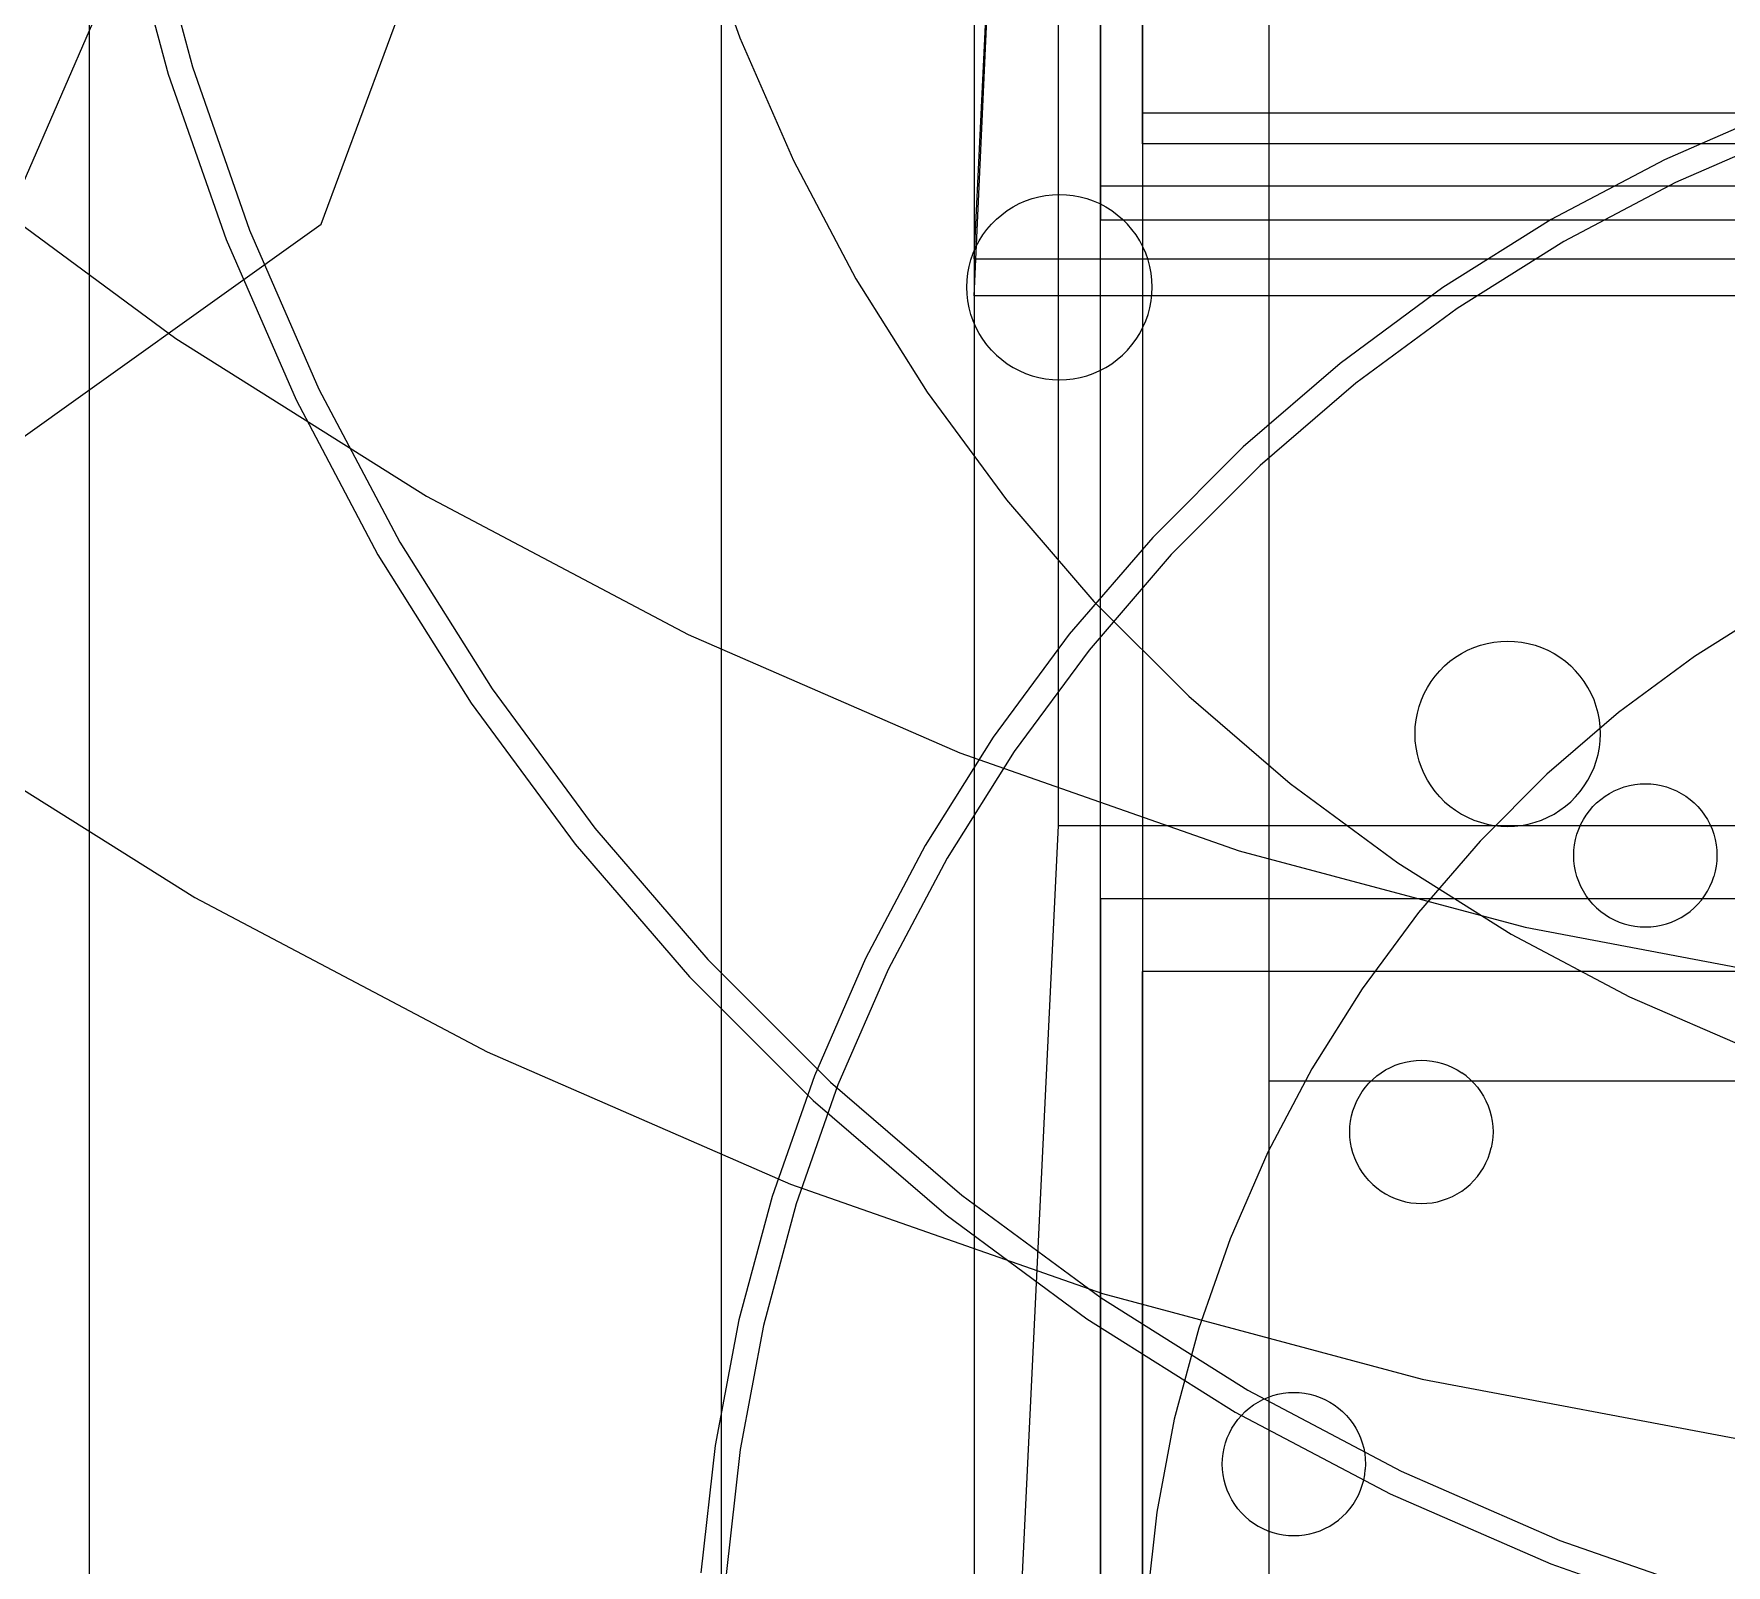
# Model space of a CAD drawing. Header units: millimetres. Extents: x -180 to 1414, y -663 to 972.
# Drawn here: x 1143.68 to 1183.85, y 398.21 to 434.57 of the extents above; entities that cross this region are included whole.
import ezdxf

# ---------------------------------------------------------------- set-up
doc = ezdxf.new("R2010")
doc.units = ezdxf.units.MM
doc.layers.add('TOP', color=8, linetype='Continuous')

msp = doc.modelspace()

# ---------------------------------------------------------------- linework, layer by layer
at = {"layer": 'TOP'}
for p, q in [((1170, 486.957), (1170, 431.957)), ((1169, 485.153), (1169, 430.153)), ((1166, 483.349), (1166, 428.349)), ((1166, 428.349), (1168, 471.651)), ((1166, 429.23), (1168, 470.77)), ((1168, 415.77), (1168, 470.77)), ((1169, 469.847), (1169, 430.153)), ((1169, 414.039), (1169, 469.039)), ((1169, 469.039), (1169, 430.961)), ((1170, 431.957), (1170, 468.043)), ((1170, 432.691), (1170, 467.309)), ((1170, 467.309), (1170, 412.309)), ((1173, 409.712), (1173, 464.712)), ((1145, 346.8), (1145, 452)), ((1160, 348), (1160, 452)), ((1150.503, 430.047), (1157.376, 448.629)), ((1142.696, 429.368), (1147.42, 440.201)), ((1145.794, 437.628), (1146.87, 433.612)), ((1146.379, 437.761), (1147.443, 433.788)), ((1146.379, 437.761), (1147.443, 433.788)), ((1159.388, 437.473), (1160.438, 434.473)), ((1173, 380.288), (1173, 435.288)), ((1160.438, 434.473), (1161.709, 431.56)), ((1146.87, 433.612), (1148.243, 429.687)), ((1147.443, 433.788), (1148.802, 429.906)), ((1147.443, 433.788), (1148.802, 429.906)), ((1170, 432.691), (1170, 377.691)), ((1170, 432.691), (1230, 432.691)), ((1185.167, 432.793), (1182.384, 431.579)), ((1185.386, 432.235), (1182.645, 431.039)), ((1185.386, 432.235), (1182.645, 431.039)), ((1230, 431.957), (1170, 431.957)), ((1141.392, 431.508), (1147.048, 427.334)), ((1141.392, 431.508), (1147.048, 427.334)), ((1161.709, 431.56), (1163.194, 428.75)), ((1182.384, 431.579), (1179.7, 430.161)), ((1182.645, 431.039), (1180, 429.641)), ((1182.645, 431.039), (1180, 429.641)), ((1167.222, 430.603), (1167.377, 430.658)), ((1167.377, 430.658), (1167.536, 430.7)), ((1167.536, 430.7), (1167.697, 430.731)), ((1167.697, 430.731), (1167.861, 430.749)), ((1167.861, 430.749), (1168.025, 430.755)), ((1168.025, 430.755), (1168.19, 430.749)), ((1168.19, 430.749), (1168.353, 430.731)), ((1168.353, 430.731), (1168.515, 430.7)), ((1168.515, 430.7), (1168.674, 430.658)), ((1168.674, 430.658), (1168.829, 430.603)), ((1169, 375.961), (1169, 430.961)), ((1169, 430.961), (1231, 430.961)), ((1166.529, 430.168), (1166.654, 430.275)), ((1166.654, 430.275), (1166.786, 430.373)), ((1166.786, 430.373), (1166.925, 430.461)), ((1166.925, 430.461), (1167.071, 430.538)), ((1167.071, 430.538), (1167.222, 430.603)), ((1168.829, 430.603), (1168.98, 430.538)), ((1168.98, 430.538), (1169.125, 430.461)), ((1169.125, 430.461), (1169.265, 430.373)), ((1169.265, 430.373), (1169.397, 430.275)), ((1169.397, 430.275), (1169.522, 430.168)), ((1105.955, 398.227), (1150.503, 430.047)), ((1148.802, 429.906), (1150.447, 426.136)), ((1148.802, 429.906), (1150.447, 426.136)), ((1166.208, 429.795), (1166.305, 429.927)), ((1166.305, 429.927), (1166.413, 430.052)), ((1166.413, 430.052), (1166.529, 430.168)), ((1169, 430.153), (1231, 430.153)), ((1169.638, 430.052), (1169.522, 430.168)), ((1169.745, 429.927), (1169.638, 430.052)), ((1169.843, 429.795), (1169.745, 429.927)), ((1179.7, 430.161), (1177.129, 428.545)), ((1148.243, 429.687), (1149.906, 425.876)), ((1165.977, 429.359), (1166.043, 429.51)), ((1166.043, 429.51), (1166.12, 429.655)), ((1166.12, 429.655), (1166.208, 429.795)), ((1169.931, 429.655), (1169.843, 429.795)), ((1170.007, 429.51), (1169.931, 429.655)), ((1170.073, 429.359), (1170.007, 429.51)), ((1180, 429.641), (1177.467, 428.05)), ((1180, 429.641), (1177.467, 428.05)), ((1165.85, 428.883), (1165.88, 429.045)), ((1165.88, 429.045), (1165.923, 429.204)), ((1165.923, 429.204), (1165.977, 429.359)), ((1166, 429.23), (1166, 374.23)), ((1166, 429.23), (1234, 429.23)), ((1170.128, 429.204), (1170.073, 429.359)), ((1170.17, 429.045), (1170.128, 429.204)), ((1170.201, 428.883), (1170.17, 429.045)), ((1163.194, 428.75), (1164.885, 426.059)), ((1165.825, 428.555), (1165.831, 428.72)), ((1165.831, 428.72), (1165.85, 428.883)), ((1170.219, 428.72), (1170.201, 428.883)), ((1170.225, 428.555), (1170.219, 428.72)), ((1165.831, 428.391), (1165.825, 428.555)), ((1165.85, 428.228), (1165.831, 428.391)), ((1165.88, 428.066), (1165.85, 428.228)), ((1234, 428.349), (1166, 428.349)), ((1170.17, 428.066), (1170.201, 428.228)), ((1170.201, 428.228), (1170.219, 428.391)), ((1170.219, 428.391), (1170.225, 428.555)), ((1177.129, 428.545), (1174.686, 426.742)), ((1165.923, 427.907), (1165.88, 428.066)), ((1165.977, 427.752), (1165.923, 427.907)), ((1170.073, 427.752), (1170.128, 427.907)), ((1170.128, 427.907), (1170.17, 428.066)), ((1177.467, 428.05), (1175.06, 426.273)), ((1177.467, 428.05), (1175.06, 426.273)), ((1166.043, 427.601), (1165.977, 427.752)), ((1166.12, 427.455), (1166.043, 427.601)), ((1166.208, 427.316), (1166.12, 427.455)), ((1169.843, 427.316), (1169.931, 427.455)), ((1169.931, 427.455), (1170.007, 427.601)), ((1170.007, 427.601), (1170.073, 427.752)), ((1147.048, 427.334), (1153, 423.594)), ((1147.048, 427.334), (1153, 423.594)), ((1166.305, 427.184), (1166.208, 427.316)), ((1166.413, 427.059), (1166.305, 427.184)), ((1166.413, 427.059), (1166.529, 426.943)), ((1169.522, 426.943), (1169.638, 427.059)), ((1169.638, 427.059), (1169.745, 427.184)), ((1169.745, 427.184), (1169.843, 427.316)), ((1166.529, 426.943), (1166.654, 426.835)), ((1166.654, 426.835), (1166.786, 426.738)), ((1166.786, 426.738), (1166.925, 426.65)), ((1166.925, 426.65), (1167.071, 426.573)), ((1168.98, 426.573), (1169.125, 426.65)), ((1169.125, 426.65), (1169.265, 426.738)), ((1169.265, 426.738), (1169.397, 426.835)), ((1169.397, 426.835), (1169.522, 426.943)), ((1174.686, 426.742), (1172.385, 424.762)), ((1167.071, 426.573), (1167.222, 426.507)), ((1167.222, 426.507), (1167.377, 426.453)), ((1167.377, 426.453), (1167.536, 426.411)), ((1167.536, 426.411), (1167.697, 426.38)), ((1167.697, 426.38), (1167.861, 426.362)), ((1167.861, 426.362), (1168.025, 426.355)), ((1168.025, 426.355), (1168.19, 426.362)), ((1168.19, 426.362), (1168.353, 426.38)), ((1168.353, 426.38), (1168.515, 426.411)), ((1168.515, 426.411), (1168.674, 426.453)), ((1168.674, 426.453), (1168.829, 426.507)), ((1168.829, 426.507), (1168.98, 426.573)), ((1175.06, 426.273), (1172.793, 424.322)), ((1175.06, 426.273), (1172.793, 424.322)), ((1149.906, 425.876), (1151.849, 422.2)), ((1150.447, 426.136), (1152.369, 422.5)), ((1150.447, 426.136), (1152.369, 422.5)), ((1164.885, 426.059), (1166.772, 423.502)), ((1172.385, 424.762), (1170.238, 422.615)), ((1172.793, 424.322), (1170.678, 422.207)), ((1172.793, 424.322), (1170.678, 422.207)), ((1153, 423.594), (1159.215, 420.309)), ((1153, 423.594), (1159.215, 420.309)), ((1166.772, 423.502), (1168.845, 421.093)), ((1170.238, 422.615), (1168.258, 420.314)), ((1151.849, 422.2), (1154.061, 418.679)), ((1152.369, 422.5), (1154.557, 419.017)), ((1152.369, 422.5), (1154.557, 419.017)), ((1170.678, 422.207), (1168.727, 419.94)), ((1170.678, 422.207), (1168.727, 419.94)), ((1168.845, 421.093), (1171.093, 418.845)), ((1185, 420.981), (1183.1, 419.787)), ((1159.215, 420.309), (1165.658, 417.498)), ((1159.215, 420.309), (1165.658, 417.498)), ((1168.258, 420.314), (1166.455, 417.871)), ((1168.727, 419.94), (1166.95, 417.533)), ((1168.727, 419.94), (1166.95, 417.533)), ((1177.426, 419.769), (1177.566, 419.857)), ((1177.566, 419.857), (1177.711, 419.934)), ((1177.711, 419.934), (1177.862, 420)), ((1177.862, 420), (1178.017, 420.054)), ((1178.017, 420.054), (1178.176, 420.096)), ((1178.176, 420.096), (1178.338, 420.127)), ((1178.338, 420.127), (1178.501, 420.145)), ((1178.501, 420.145), (1178.666, 420.152)), ((1178.666, 420.152), (1178.83, 420.145)), ((1178.83, 420.145), (1178.994, 420.127)), ((1178.994, 420.127), (1179.155, 420.096)), ((1179.155, 420.096), (1179.314, 420.054)), ((1179.314, 420.054), (1179.469, 420)), ((1179.469, 420), (1179.62, 419.934)), ((1179.62, 419.934), (1179.766, 419.857)), ((1179.766, 419.857), (1179.905, 419.769)), ((1183.1, 419.787), (1181.295, 418.455)), ((1176.946, 419.323), (1177.053, 419.448)), ((1177.053, 419.448), (1177.169, 419.564)), ((1177.169, 419.564), (1177.294, 419.672)), ((1177.294, 419.672), (1177.426, 419.769)), ((1179.905, 419.769), (1180.037, 419.672)), ((1180.037, 419.672), (1180.162, 419.564)), ((1180.162, 419.564), (1180.278, 419.448)), ((1180.386, 419.323), (1180.278, 419.448)), ((1154.557, 419.017), (1156.999, 415.708)), ((1154.557, 419.017), (1156.999, 415.708)), ((1176.684, 418.906), (1176.76, 419.052)), ((1176.76, 419.052), (1176.848, 419.191)), ((1176.848, 419.191), (1176.946, 419.323)), ((1180.483, 419.191), (1180.386, 419.323)), ((1180.571, 419.052), (1180.483, 419.191)), ((1180.648, 418.906), (1180.571, 419.052)), ((1154.061, 418.679), (1156.53, 415.334)), ((1171.093, 418.845), (1173.502, 416.772)), ((1176.521, 418.441), (1176.563, 418.6)), ((1176.563, 418.6), (1176.618, 418.755)), ((1176.618, 418.755), (1176.684, 418.906)), ((1180.714, 418.755), (1180.648, 418.906)), ((1180.768, 418.6), (1180.714, 418.755)), ((1180.811, 418.441), (1180.768, 418.6)), ((1140.851, 418.245), (1147.5, 414.067)), ((1140.851, 418.245), (1147.5, 414.067)), ((1176.472, 418.116), (1176.49, 418.28)), ((1176.49, 418.28), (1176.521, 418.441)), ((1181.295, 418.455), (1179.595, 416.992)), ((1180.841, 418.28), (1180.811, 418.441)), ((1180.86, 418.116), (1180.841, 418.28)), ((1166.455, 417.871), (1164.839, 415.3)), ((1176.466, 417.952), (1176.472, 418.116)), ((1176.472, 417.787), (1176.466, 417.952)), ((1176.49, 417.624), (1176.472, 417.787)), ((1180.841, 417.624), (1180.86, 417.787)), ((1180.866, 417.952), (1180.86, 418.116)), ((1180.86, 417.787), (1180.866, 417.952)), ((1166.95, 417.533), (1165.359, 415)), ((1166.95, 417.533), (1165.359, 415)), ((1165.658, 417.498), (1172.293, 415.176)), ((1165.658, 417.498), (1172.293, 415.176)), ((1176.521, 417.462), (1176.49, 417.624)), ((1176.563, 417.303), (1176.521, 417.462)), ((1180.768, 417.303), (1180.811, 417.462)), ((1180.811, 417.462), (1180.841, 417.624)), ((1176.618, 417.148), (1176.563, 417.303)), ((1176.684, 416.997), (1176.618, 417.148)), ((1176.76, 416.852), (1176.684, 416.997)), ((1179.595, 416.992), (1178.008, 415.405)), ((1180.571, 416.852), (1180.648, 416.997)), ((1180.648, 416.997), (1180.714, 417.148)), ((1180.714, 417.148), (1180.768, 417.303)), ((1173.502, 416.772), (1176.059, 414.885)), ((1176.848, 416.712), (1176.76, 416.852)), ((1176.946, 416.58), (1176.848, 416.712)), ((1177.053, 416.455), (1176.946, 416.58)), ((1180.278, 416.455), (1180.386, 416.58)), ((1180.386, 416.58), (1180.483, 416.712)), ((1180.483, 416.712), (1180.571, 416.852)), ((1181.083, 416.537), (1181.196, 416.597)), ((1181.196, 416.597), (1181.312, 416.647)), ((1181.312, 416.647), (1181.432, 416.689)), ((1181.432, 416.689), (1181.555, 416.722)), ((1181.555, 416.722), (1181.68, 416.746)), ((1181.68, 416.746), (1181.806, 416.76)), ((1181.806, 416.76), (1181.933, 416.765)), ((1181.933, 416.765), (1182.061, 416.76)), ((1182.061, 416.76), (1182.187, 416.746)), ((1182.187, 416.746), (1182.312, 416.722)), ((1182.312, 416.722), (1182.435, 416.689)), ((1182.435, 416.689), (1182.555, 416.647)), ((1182.555, 416.647), (1182.671, 416.597)), ((1182.671, 416.597), (1182.783, 416.537)), ((1177.053, 416.455), (1177.169, 416.339)), ((1177.169, 416.339), (1177.294, 416.232)), ((1177.294, 416.232), (1177.426, 416.134)), ((1179.905, 416.134), (1180.037, 416.232)), ((1180.037, 416.232), (1180.162, 416.339)), ((1180.162, 416.339), (1180.278, 416.455)), ((1180.604, 416.125), (1180.687, 416.221)), ((1180.687, 416.221), (1180.777, 416.311)), ((1180.777, 416.311), (1180.874, 416.394)), ((1180.874, 416.394), (1180.976, 416.47)), ((1180.976, 416.47), (1181.083, 416.537)), ((1182.783, 416.537), (1182.891, 416.47)), ((1182.891, 416.47), (1182.993, 416.394)), ((1182.993, 416.394), (1183.09, 416.311)), ((1183.09, 416.311), (1183.18, 416.221)), ((1183.18, 416.221), (1183.263, 416.125)), ((1166, 374.23), (1168, 415.77)), ((1168, 415.77), (1232, 415.77)), ((1177.426, 416.134), (1177.566, 416.046)), ((1177.566, 416.046), (1177.711, 415.969)), ((1177.711, 415.969), (1177.862, 415.904)), ((1177.862, 415.904), (1178.017, 415.849)), ((1178.017, 415.849), (1178.176, 415.807)), ((1178.176, 415.807), (1178.338, 415.776)), ((1178.338, 415.776), (1178.501, 415.758)), ((1178.83, 415.758), (1178.994, 415.776)), ((1178.994, 415.776), (1179.155, 415.807)), ((1179.155, 415.807), (1179.314, 415.849)), ((1179.314, 415.849), (1179.469, 415.904)), ((1179.469, 415.904), (1179.62, 415.969)), ((1179.62, 415.969), (1179.766, 416.046)), ((1179.766, 416.046), (1179.905, 416.134)), ((1180.351, 415.686), (1180.402, 415.803)), ((1180.402, 415.803), (1180.461, 415.915)), ((1180.461, 415.915), (1180.529, 416.023)), ((1180.529, 416.023), (1180.604, 416.125)), ((1183.263, 416.125), (1183.338, 416.023)), ((1183.338, 416.023), (1183.406, 415.915)), ((1183.406, 415.915), (1183.465, 415.803)), ((1183.465, 415.803), (1183.516, 415.686)), ((1156.999, 415.708), (1159.682, 412.59)), ((1156.999, 415.708), (1159.682, 412.59)), ((1178.008, 415.405), (1176.545, 413.705)), ((1178.501, 415.758), (1178.666, 415.752)), ((1178.666, 415.752), (1178.83, 415.758)), ((1180.252, 415.318), (1180.276, 415.443)), ((1180.276, 415.443), (1180.309, 415.566)), ((1180.309, 415.566), (1180.351, 415.686)), ((1183.516, 415.686), (1183.558, 415.566)), ((1183.558, 415.566), (1183.591, 415.443)), ((1183.591, 415.443), (1183.614, 415.318)), ((1156.53, 415.334), (1159.242, 412.182)), ((1164.839, 415.3), (1163.421, 412.616)), ((1165.359, 415), (1163.961, 412.355)), ((1165.359, 415), (1163.961, 412.355)), ((1172.293, 415.176), (1179.083, 413.357)), ((1172.293, 415.176), (1179.083, 413.357)), ((1180.233, 415.065), (1180.238, 415.192)), ((1180.238, 414.938), (1180.233, 415.065)), ((1180.238, 415.192), (1180.252, 415.318)), ((1183.614, 415.318), (1183.629, 415.192)), ((1183.629, 415.192), (1183.633, 415.065)), ((1183.633, 415.065), (1183.629, 414.938)), ((1176.059, 414.885), (1178.75, 413.194)), ((1180.252, 414.812), (1180.238, 414.938)), ((1180.276, 414.687), (1180.252, 414.812)), ((1180.309, 414.564), (1180.276, 414.687)), ((1180.351, 414.444), (1180.309, 414.564)), ((1183.516, 414.444), (1183.558, 414.564)), ((1183.591, 414.687), (1183.558, 414.564)), ((1183.614, 414.812), (1183.591, 414.687)), ((1183.629, 414.938), (1183.614, 414.812)), ((1180.402, 414.327), (1180.351, 414.444)), ((1180.461, 414.215), (1180.402, 414.327)), ((1180.529, 414.107), (1180.461, 414.215)), ((1183.338, 414.107), (1183.406, 414.215)), ((1183.406, 414.215), (1183.465, 414.327)), ((1183.465, 414.327), (1183.516, 414.444)), ((1147.5, 414.067), (1154.442, 410.398)), ((1147.5, 414.067), (1154.442, 410.398)), ((1169, 414.039), (1169, 375.961)), ((1169, 414.039), (1231, 414.039)), ((1180.604, 414.005), (1180.529, 414.107)), ((1180.687, 413.909), (1180.604, 414.005)), ((1180.777, 413.819), (1180.687, 413.909)), ((1180.777, 413.819), (1180.874, 413.736)), ((1182.993, 413.736), (1183.09, 413.819)), ((1183.09, 413.819), (1183.18, 413.909)), ((1183.18, 413.909), (1183.263, 414.005)), ((1183.263, 414.005), (1183.338, 414.107)), ((1176.545, 413.705), (1175.213, 411.9)), ((1179.083, 413.357), (1185.99, 412.05)), ((1179.083, 413.357), (1185.99, 412.05)), ((1180.874, 413.736), (1180.976, 413.66)), ((1180.976, 413.66), (1181.083, 413.593)), ((1181.083, 413.593), (1181.196, 413.533)), ((1181.196, 413.533), (1181.312, 413.482)), ((1181.312, 413.482), (1181.432, 413.44)), ((1181.432, 413.44), (1181.555, 413.408)), ((1181.555, 413.408), (1181.68, 413.384)), ((1181.68, 413.384), (1181.806, 413.37)), ((1181.806, 413.37), (1181.933, 413.365)), ((1181.933, 413.365), (1182.061, 413.37)), ((1182.061, 413.37), (1182.187, 413.384)), ((1182.187, 413.384), (1182.312, 413.408)), ((1182.312, 413.408), (1182.435, 413.44)), ((1182.435, 413.44), (1182.555, 413.482)), ((1182.555, 413.482), (1182.671, 413.533)), ((1182.671, 413.533), (1182.783, 413.593)), ((1182.783, 413.593), (1182.891, 413.66)), ((1182.891, 413.66), (1182.993, 413.736)), ((1178.75, 413.194), (1181.56, 411.709)), ((1159.682, 412.59), (1162.59, 409.682)), ((1159.682, 412.59), (1162.59, 409.682)), ((1163.421, 412.616), (1162.207, 409.833)), ((1159.242, 412.182), (1162.182, 409.242)), ((1163.961, 412.355), (1162.765, 409.614)), ((1163.961, 412.355), (1162.765, 409.614)), ((1170, 377.691), (1170, 412.309)), ((1230, 412.309), (1170, 412.309)), ((1175.213, 411.9), (1174.019, 410)), ((1181.56, 411.709), (1184.473, 410.438)), ((1154.442, 410.398), (1161.639, 407.258)), ((1154.442, 410.398), (1161.639, 407.258)), ((1176.116, 410.124), (1176.239, 410.157)), ((1176.239, 410.157), (1176.364, 410.181)), ((1176.364, 410.181), (1176.49, 410.195)), ((1176.49, 410.195), (1176.617, 410.2)), ((1176.617, 410.2), (1176.744, 410.195)), ((1176.744, 410.195), (1176.871, 410.181)), ((1176.871, 410.181), (1176.996, 410.157)), ((1176.996, 410.157), (1177.118, 410.124)), ((1162.207, 409.833), (1161.204, 406.967)), ((1174.019, 410), (1172.971, 408.017)), ((1175.371, 409.656), (1175.461, 409.746)), ((1175.461, 409.746), (1175.557, 409.829)), ((1175.557, 409.829), (1175.66, 409.905)), ((1175.66, 409.905), (1175.767, 409.972)), ((1175.767, 409.972), (1175.88, 410.032)), ((1175.88, 410.032), (1175.996, 410.082)), ((1175.996, 410.082), (1176.116, 410.124)), ((1177.118, 410.124), (1177.238, 410.082)), ((1177.238, 410.082), (1177.355, 410.032)), ((1177.355, 410.032), (1177.467, 409.972)), ((1177.467, 409.972), (1177.575, 409.905)), ((1177.677, 409.829), (1177.575, 409.905)), ((1177.677, 409.829), (1177.774, 409.746)), ((1177.774, 409.746), (1177.864, 409.656)), ((1162.765, 409.614), (1161.777, 406.79)), ((1162.765, 409.614), (1161.777, 406.79)), ((1162.59, 409.682), (1165.708, 406.999)), ((1162.59, 409.682), (1165.708, 406.999)), ((1173, 380.288), (1173, 409.712)), ((1173, 409.712), (1227, 409.712)), ((1175.086, 409.238), (1175.145, 409.35)), ((1175.145, 409.35), (1175.213, 409.458)), ((1175.213, 409.458), (1175.288, 409.56)), ((1175.288, 409.56), (1175.371, 409.656)), ((1177.864, 409.656), (1177.946, 409.56)), ((1177.946, 409.56), (1178.022, 409.458)), ((1178.022, 409.458), (1178.09, 409.35)), ((1178.09, 409.35), (1178.149, 409.238)), ((1162.182, 409.242), (1165.334, 406.53)), ((1174.96, 408.878), (1174.993, 409.001)), ((1174.993, 409.001), (1175.035, 409.121)), ((1175.035, 409.121), (1175.086, 409.238)), ((1178.149, 409.238), (1178.2, 409.121)), ((1178.2, 409.121), (1178.242, 409.001)), ((1178.242, 409.001), (1178.275, 408.878)), ((1174.917, 408.5), (1174.922, 408.627)), ((1174.922, 408.627), (1174.936, 408.753)), ((1174.936, 408.753), (1174.96, 408.878)), ((1178.275, 408.878), (1178.298, 408.753)), ((1178.298, 408.753), (1178.313, 408.627)), ((1178.313, 408.627), (1178.317, 408.5)), ((1174.922, 408.373), (1174.917, 408.5)), ((1174.936, 408.247), (1174.922, 408.373)), ((1174.96, 408.122), (1174.936, 408.247)), ((1178.298, 408.247), (1178.275, 408.122)), ((1178.313, 408.373), (1178.298, 408.247)), ((1178.317, 408.5), (1178.313, 408.373)), ((1172.971, 408.017), (1172.074, 405.96)), ((1174.993, 407.999), (1174.96, 408.122)), ((1175.035, 407.879), (1174.993, 407.999)), ((1175.086, 407.762), (1175.035, 407.879)), ((1175.145, 407.65), (1175.086, 407.762)), ((1178.09, 407.65), (1178.149, 407.762)), ((1178.149, 407.762), (1178.2, 407.879)), ((1178.2, 407.879), (1178.242, 407.999)), ((1178.242, 407.999), (1178.275, 408.122)), ((1175.213, 407.542), (1175.145, 407.65)), ((1175.288, 407.44), (1175.213, 407.542)), ((1175.371, 407.344), (1175.288, 407.44)), ((1175.371, 407.344), (1175.461, 407.254)), ((1177.774, 407.254), (1177.864, 407.344)), ((1177.864, 407.344), (1177.946, 407.44)), ((1177.946, 407.44), (1178.022, 407.542)), ((1178.022, 407.542), (1178.09, 407.65)), ((1161.204, 406.967), (1160.418, 404.034)), ((1161.639, 407.258), (1169.051, 404.665)), ((1161.639, 407.258), (1169.051, 404.665)), ((1165.708, 406.999), (1169.017, 404.557)), ((1165.708, 406.999), (1169.017, 404.557)), ((1175.461, 407.254), (1175.557, 407.171)), ((1175.557, 407.171), (1175.66, 407.095)), ((1175.66, 407.095), (1175.767, 407.028)), ((1175.767, 407.028), (1175.88, 406.968)), ((1175.88, 406.968), (1175.996, 406.918)), ((1177.238, 406.918), (1177.355, 406.968)), ((1177.355, 406.968), (1177.467, 407.028)), ((1177.467, 407.028), (1177.575, 407.095)), ((1177.575, 407.095), (1177.677, 407.171)), ((1177.677, 407.171), (1177.774, 407.254)), ((1161.777, 406.79), (1161.003, 403.901)), ((1161.777, 406.79), (1161.003, 403.901)), ((1165.334, 406.53), (1168.679, 404.061)), ((1175.996, 406.918), (1176.116, 406.876)), ((1176.116, 406.876), (1176.239, 406.843)), ((1176.239, 406.843), (1176.364, 406.819)), ((1176.364, 406.819), (1176.49, 406.805)), ((1176.49, 406.805), (1176.617, 406.8)), ((1176.617, 406.8), (1176.744, 406.805)), ((1176.744, 406.805), (1176.871, 406.819)), ((1176.871, 406.819), (1176.996, 406.843)), ((1176.996, 406.843), (1177.118, 406.876)), ((1177.118, 406.876), (1177.238, 406.918)), ((1172.074, 405.96), (1171.333, 403.843)), ((1169.017, 404.557), (1172.5, 402.369)), ((1169.017, 404.557), (1172.5, 402.369)), ((1169.051, 404.665), (1176.635, 402.633)), ((1169.051, 404.665), (1176.635, 402.633)), ((1160.418, 404.034), (1159.853, 401.051)), ((1161.003, 403.901), (1160.447, 400.962)), ((1161.003, 403.901), (1160.447, 400.962)), ((1168.679, 404.061), (1172.2, 401.849)), ((1171.333, 403.843), (1170.752, 401.676)), ((1176.635, 402.633), (1184.351, 401.173)), ((1176.635, 402.633), (1184.351, 401.173)), ((1172.5, 402.369), (1176.136, 400.447)), ((1172.5, 402.369), (1176.136, 400.447)), ((1172.74, 402.086), (1172.852, 402.145)), ((1172.852, 402.145), (1172.969, 402.196)), ((1172.969, 402.196), (1173.089, 402.238)), ((1173.089, 402.238), (1173.212, 402.271)), ((1173.212, 402.271), (1173.337, 402.295)), ((1173.337, 402.295), (1173.463, 402.309)), ((1173.463, 402.309), (1173.59, 402.314)), ((1173.59, 402.314), (1173.717, 402.309)), ((1173.717, 402.309), (1173.843, 402.295)), ((1173.843, 402.295), (1173.968, 402.271)), ((1173.968, 402.271), (1174.091, 402.238)), ((1174.091, 402.238), (1174.211, 402.196)), ((1174.211, 402.196), (1174.328, 402.145)), ((1174.328, 402.145), (1174.44, 402.086)), ((1172.2, 401.849), (1175.876, 399.906)), ((1172.261, 401.674), (1172.344, 401.77)), ((1172.344, 401.77), (1172.434, 401.86)), ((1172.434, 401.86), (1172.53, 401.943)), ((1172.53, 401.943), (1172.632, 402.018)), ((1172.632, 402.018), (1172.74, 402.086)), ((1174.44, 402.086), (1174.548, 402.018)), ((1174.548, 402.018), (1174.65, 401.943)), ((1174.65, 401.943), (1174.746, 401.86)), ((1174.746, 401.86), (1174.836, 401.77)), ((1174.836, 401.77), (1174.919, 401.674)), ((1170.752, 401.676), (1170.335, 399.471)), ((1172.008, 401.235), (1172.058, 401.351)), ((1172.058, 401.351), (1172.118, 401.464)), ((1172.118, 401.464), (1172.185, 401.571)), ((1172.185, 401.571), (1172.261, 401.674)), ((1174.919, 401.674), (1174.995, 401.571)), ((1174.995, 401.571), (1175.062, 401.464)), ((1175.062, 401.464), (1175.122, 401.351)), ((1175.122, 401.351), (1175.173, 401.235)), ((1159.853, 401.051), (1159.514, 398.034)), ((1160.447, 400.962), (1160.112, 397.989)), ((1160.447, 400.962), (1160.112, 397.989)), ((1171.909, 400.867), (1171.933, 400.992)), ((1171.933, 400.992), (1171.966, 401.115)), ((1171.966, 401.115), (1172.008, 401.235)), ((1175.173, 401.235), (1175.214, 401.115)), ((1175.214, 401.115), (1175.247, 400.992)), ((1175.247, 400.992), (1175.271, 400.867)), ((1171.89, 400.614), (1171.895, 400.741)), ((1171.895, 400.487), (1171.89, 400.614)), ((1171.895, 400.741), (1171.909, 400.867)), ((1175.271, 400.867), (1175.285, 400.741)), ((1175.285, 400.741), (1175.29, 400.614)), ((1175.29, 400.614), (1175.285, 400.487)), ((1171.909, 400.36), (1171.895, 400.487)), ((1171.933, 400.235), (1171.909, 400.36)), ((1171.966, 400.113), (1171.933, 400.235)), ((1172.008, 399.993), (1171.966, 400.113)), ((1175.173, 399.993), (1175.214, 400.113)), ((1175.214, 400.113), (1175.247, 400.235)), ((1175.247, 400.235), (1175.271, 400.36)), ((1175.271, 400.36), (1175.285, 400.487)), ((1176.136, 400.447), (1179.906, 398.802)), ((1176.136, 400.447), (1179.906, 398.802)), ((1172.058, 399.876), (1172.008, 399.993)), ((1172.118, 399.764), (1172.058, 399.876)), ((1172.185, 399.656), (1172.118, 399.764)), ((1174.995, 399.656), (1175.062, 399.764)), ((1175.062, 399.764), (1175.122, 399.876)), ((1175.122, 399.876), (1175.173, 399.993)), ((1175.876, 399.906), (1179.687, 398.243)), ((1170.335, 399.471), (1170.084, 397.242)), ((1172.261, 399.554), (1172.185, 399.656)), ((1172.344, 399.457), (1172.261, 399.554)), ((1172.434, 399.367), (1172.344, 399.457)), ((1172.434, 399.367), (1172.53, 399.285)), ((1174.65, 399.285), (1174.746, 399.367)), ((1174.746, 399.367), (1174.836, 399.457)), ((1174.836, 399.457), (1174.919, 399.554)), ((1174.919, 399.554), (1174.995, 399.656)), ((1172.53, 399.285), (1172.632, 399.209)), ((1172.632, 399.209), (1172.74, 399.141)), ((1172.74, 399.141), (1172.852, 399.082)), ((1172.852, 399.082), (1172.969, 399.031)), ((1172.969, 399.031), (1173.089, 398.989)), ((1173.089, 398.989), (1173.212, 398.956)), ((1173.212, 398.956), (1173.337, 398.933)), ((1173.337, 398.933), (1173.463, 398.918)), ((1173.463, 398.918), (1173.59, 398.914)), ((1173.59, 398.914), (1173.717, 398.918)), ((1173.717, 398.918), (1173.843, 398.933)), ((1173.843, 398.933), (1173.968, 398.956)), ((1173.968, 398.956), (1174.091, 398.989)), ((1174.091, 398.989), (1174.211, 399.031)), ((1174.211, 399.031), (1174.328, 399.082)), ((1174.328, 399.082), (1174.44, 399.141)), ((1174.44, 399.141), (1174.548, 399.209)), ((1174.548, 399.209), (1174.65, 399.285)), ((1179.906, 398.802), (1183.788, 397.443)), ((1179.906, 398.802), (1183.788, 397.443)), ((1179.687, 398.243), (1183.612, 396.87))]:
    msp.add_line(p, q, dxfattribs=at)

doc.saveas('drawing.dxf')
